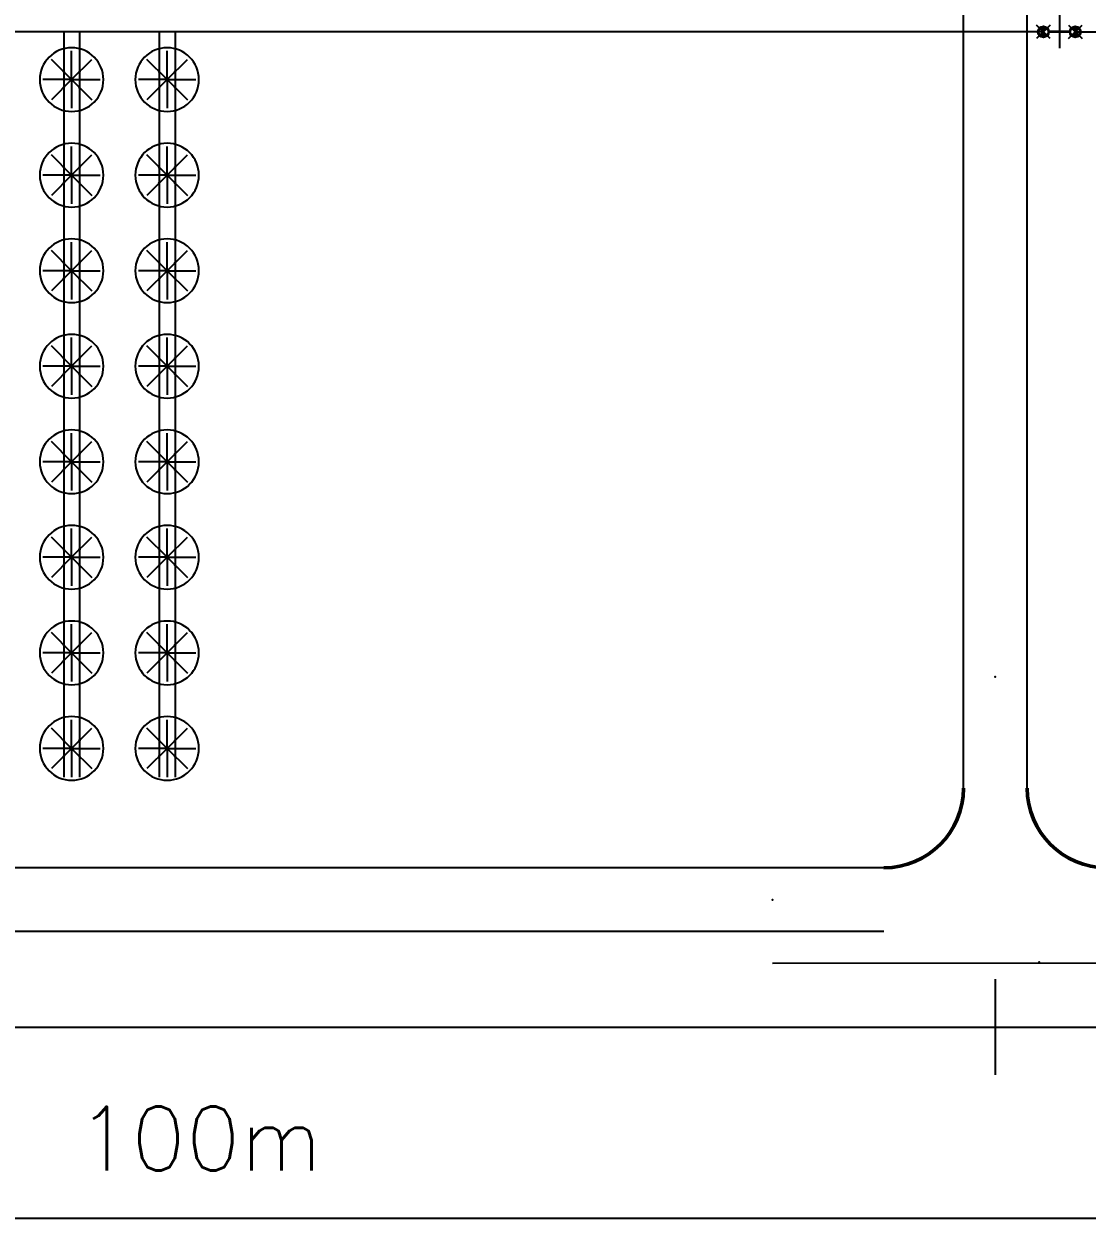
# Model space of a CAD drawing. Header units: metres. Extents: x -1021672 to -1021230, y -2826902 to -2826531.
# Drawn here: x -1021393.5 to -1021326.7, y -2826891.1 to -2826816.1 of the extents above; entities that cross this region are included whole.
import ezdxf
from ezdxf.enums import TextEntityAlignment as Align

# ---------------------------------------------------------------- set-up
doc = ezdxf.new("R2010")
doc.units = ezdxf.units.M
for name, color, linetype in [('C-BRDG-FOUNDATION', 2, 'Continuous'), ('DIMENSIONS', 2, 'Continuous'), ('IRRIG-LATERAL', 6, 'Continuous'), ('IRRIG-SUBMAIN', 5, 'Continuous'), ('IRRIG-VALVES', 3, 'Continuous'), ('PUMP-STATION-1', 40, 'Continuous'), ('TREES', 94, 'Continuous'), ('V-CTRL-BMRK', 150, 'Continuous')]:
    doc.layers.add(name, color=color, linetype=linetype)
doc.styles.get("Standard").update_dxf_attribs({"font": 'simplex.shx'})

# ---------------------------------------------------------------- blocks, each defined once
blk = doc.blocks.new('*U68')
blk.add_line((4000, -14000), (4000, 14000))
at = {"color": 2, "lineweight": 50}
for centre, start, end in [((-7000, 7000), 270, 0), ((-7000, -7000), 0, 90)]:
    blk.add_arc(centre, 5000, start, end, dxfattribs=at)
for p in [(0, 14000), (-14000, 0), (3924, -2743)]:
    blk.add_point(p)
blk = doc.blocks.new('*U79')
for p, q in [((0, 2000), (149174, 2000)), ((0, -2000), (149174, -2000))]:
    blk.add_line(p, q)
blk = doc.blocks.new('*U75')
for p, q in [((0, 2000), (86000, 2000)), ((0, -2000), (86000, -2000))]:
    blk.add_line(p, q)
blk.add_point((86000, 0))
blk = doc.blocks.new('sub valve')
at = {"true_color": 0xf1eb1f}
h = blk.add_hatch(color=2, dxfattribs=at)
h.dxf.hatch_style = 1
h.paths.add_polyline_path([(-1021327.632, -2826720.405), (-1021327.667, -2826720.37, 0.198912), (-1021327.769, -2826720.617, 0.198912), (-1021327.667, -2826720.865), (-1021327.632, -2826720.829, -0.198912), (-1021327.719, -2826720.617, -0.198912)])
h.paths.add_polyline_path([(-1021327.207, -2826720.405), (-1021327.172, -2826720.37, 0.414214), (-1021327.667, -2826720.37), (-1021327.632, -2826720.405, -0.414214)])
h.paths.add_polyline_path([(-1021327.172, -2826720.865), (-1021327.207, -2826720.829, -0.414214), (-1021327.632, -2826720.829), (-1021327.667, -2826720.865, 0.414214)])
h.paths.add_polyline_path([(-1021327.069, -2826720.617, 0.198912), (-1021327.172, -2826720.37), (-1021327.207, -2826720.405, -0.198912), (-1021327.119, -2826720.617, -0.198912), (-1021327.207, -2826720.829), (-1021327.172, -2826720.865, 0.198912)])
h.paths.add_polyline_path([(-1021329.632, -2826720.405), (-1021329.667, -2826720.37, 0.198912), (-1021329.769, -2826720.617, 0.198912), (-1021329.667, -2826720.865), (-1021329.632, -2826720.829, -0.198912), (-1021329.719, -2826720.617, -0.198912)])
h.paths.add_polyline_path([(-1021329.207, -2826720.405), (-1021329.172, -2826720.37, 0.414214), (-1021329.667, -2826720.37), (-1021329.632, -2826720.405, -0.414214)])
h.paths.add_polyline_path([(-1021329.172, -2826720.37), (-1021329.207, -2826720.405, -0.198912), (-1021329.119, -2826720.617, -0.198912), (-1021329.207, -2826720.829), (-1021329.172, -2826720.865, 0.198912), (-1021329.069, -2826720.617, 0.198912)])
h.paths.add_polyline_path([(-1021329.172, -2826720.865), (-1021329.207, -2826720.829, -0.414214), (-1021329.632, -2826720.829), (-1021329.667, -2826720.865, 0.414214)])
at = {"true_color": 0xc7c8ca}
h = blk.add_hatch(color=9, dxfattribs=at)
h.dxf.hatch_style = 1
h.paths.add_polyline_path([(-1021327.769, -2826720.597), (-1021329.07, -2826720.597, -0.014294), (-1021329.069, -2826720.617, -0.014294), (-1021329.07, -2826720.637), (-1021327.769, -2826720.637, -0.014294), (-1021327.769, -2826720.617, -0.014294)])
at = {"layer": 'PUMP-STATION-1', "true_color": 0xd19cc7}
h = blk.add_hatch(color=9, dxfattribs=at)
h.dxf.hatch_style = 1
h.paths.add_polyline_path([(-1021329.207, -2826720.829), (-1021329.419, -2826720.617), (-1021329.632, -2826720.829, 0.414214)])
h.paths.add_polyline_path([(-1021329.632, -2826720.405), (-1021329.419, -2826720.617), (-1021329.207, -2826720.405, 0.414214)])
h = blk.add_hatch(color=9, dxfattribs=at)
h.dxf.hatch_style = 1
h.paths.add_polyline_path([(-1021327.207, -2826720.829), (-1021327.419, -2826720.617), (-1021327.632, -2826720.829, 0.414214)])
h.paths.add_polyline_path([(-1021327.632, -2826720.405), (-1021327.419, -2826720.617), (-1021327.207, -2826720.405, 0.414214)])
for p, q in [((-1021327.769, -2826720.597), (-1021329.069, -2826720.597)), ((-1021327.769, -2826720.637), (-1021329.069, -2826720.637))]:
    blk.add_line(p, q)
at = {"layer": 'IRRIG-VALVES'}
for p, q in [((-1021328.995, -2826721.041), (-1021329.844, -2826720.193)), ((-1021328.995, -2826720.193), (-1021329.844, -2826721.041)), ((-1021327.844, -2826721.041), (-1021326.995, -2826720.193)), ((-1021327.844, -2826720.193), (-1021326.995, -2826721.041))]:
    blk.add_line(p, q, dxfattribs=at)
for centre, radius in [((-1021329.419, -2826720.617), 0.35), ((-1021329.419, -2826720.617), 0.3), ((-1021327.419, -2826720.617), 0.35), ((-1021327.419, -2826720.617), 0.3)]:
    blk.add_circle(centre, radius, dxfattribs=at)
blk = doc.blocks.new('B1IR')
at = {"layer": 'IRRIG-LATERAL'}
blk.add_line((-1021327.419, -2826816.617), (-1021241.437, -2826816.617), dxfattribs=at)
at = {"layer": 'PUMP-STATION-1'}
blk.add_blockref('sub valve', (0, -96), dxfattribs=at)
blk = doc.blocks.new('MANGO_TREE')
at = {"layer": 'TREES'}
for q in [(0, 1.8), (-1.273, 1.273), (1.273, 1.273), (-1.8, 0), (-1.273, -1.273), (1.8, 0), (0, -1.8), (1.273, -1.273)]:
    blk.add_line((0, 0), q, dxfattribs=at)
blk.add_circle((0, 0), 2, dxfattribs=at)
blk = doc.blocks.new('dripper')
at = {"layer": 'PUMP-STATION-1', "true_color": 0x7aafdf}
h = blk.add_hatch(color=143, dxfattribs=at)
h.dxf.hatch_style = 1
h.paths.add_polyline_path([(-1021243.937, -2826723.087), (-1021243.937, -2826723.101), (-1021243.929, -2826723.109), (-1021243.921, -2826723.102)])
h.paths.add_polyline_path([(-1021243.921, -2826723.102), (-1021243.929, -2826723.109), (-1021243.92, -2826723.117), (-1021243.937, -2826723.133), (-1021243.937, -2826723.147), (-1021243.906, -2826723.117)])
h.paths.add_polyline_path([(-1021243.937, -2826723.133), (-1021243.945, -2826723.125), (-1021243.952, -2826723.132), (-1021243.937, -2826723.147)])
h.paths.add_polyline_path([(-1021243.953, -2826723.117), (-1021243.937, -2826723.101), (-1021243.937, -2826723.087), (-1021243.967, -2826723.117), (-1021243.952, -2826723.132), (-1021243.945, -2826723.125)])
at = {"layer": 'PUMP-STATION-1', "true_color": 0x22346e}
h = blk.add_hatch(color=159, dxfattribs=at)
h.dxf.hatch_style = 1
h.paths.add_polyline_path([(-1021243.937, -2826723.101), (-1021243.953, -2826723.117), (-1021243.945, -2826723.125), (-1021243.937, -2826723.117)])
h.paths.add_polyline_path([(-1021243.937, -2826723.101), (-1021243.937, -2826723.117), (-1021243.929, -2826723.109)])
h.paths.add_polyline_path([(-1021243.92, -2826723.117), (-1021243.929, -2826723.109), (-1021243.937, -2826723.117), (-1021243.937, -2826723.133)])
h.paths.add_polyline_path([(-1021243.937, -2826723.117), (-1021243.945, -2826723.125), (-1021243.937, -2826723.133)])
at = {"layer": 'PUMP-STATION-1', "flags": 128}
for points in [[(-1021243.906, -2826723.117), (-1021243.937, -2826723.087), (-1021243.967, -2826723.117), (-1021243.937, -2826723.147)], [(-1021243.92, -2826723.117), (-1021243.937, -2826723.101), (-1021243.953, -2826723.117), (-1021243.937, -2826723.133)]]:
    blk.add_lwpolyline(points, close=True, dxfattribs=at)
blk = doc.blocks.new('*U757')
at = {"layer": 'PUMP-STATION-1'}
blk.add_blockref('dripper', (1021243.937, 2826723.117), dxfattribs=at)
blk = doc.blocks.new('*U758')
at = {"layer": 'PUMP-STATION-1', "color": 0, "linetype": 'ByBlock', "lineweight": -2, "transparency": 16777216}
for p, rotation in [((-1021244.937, -2826723.117), 90.00000000000003), ((-1021244.937, -2826724.117), 180), ((-1021243.937, -2826724.117), 270)]:
    blk.add_blockref('*U757', p, dxfattribs=dict(at, rotation=rotation))
blk.add_blockref('*U757', (-1021243.937, -2826723.117), dxfattribs=at)
blk = doc.blocks.new('*U1033')
at = {"layer": 'PUMP-STATION-1'}
blk.add_blockref('dripper', (1021243.937, 2826723.117), dxfattribs=at)
blk = doc.blocks.new('*U1034')
at = {"layer": 'PUMP-STATION-1', "color": 0, "linetype": 'ByBlock', "lineweight": -2, "transparency": 16777216}
for p, rotation in [((-1021244.937, -2826723.117), 90.00000000000003), ((-1021244.937, -2826724.117), 180), ((-1021243.937, -2826724.117), 270)]:
    blk.add_blockref('*U1033', p, dxfattribs=dict(at, rotation=rotation))
blk.add_blockref('*U1033', (-1021243.937, -2826723.117), dxfattribs=at)
blk = doc.blocks.new('*U1035')
at = {"layer": 'PUMP-STATION-1'}
blk.add_blockref('dripper', (1021243.937, 2826723.117), dxfattribs=at)
blk = doc.blocks.new('*U1036')
at = {"layer": 'PUMP-STATION-1', "color": 0, "linetype": 'ByBlock', "lineweight": -2, "transparency": 16777216}
for p, rotation in [((-1021244.937, -2826723.117), 90.00000000000003), ((-1021244.937, -2826724.117), 180), ((-1021243.937, -2826724.117), 270)]:
    blk.add_blockref('*U1035', p, dxfattribs=dict(at, rotation=rotation))
blk.add_blockref('*U1035', (-1021243.937, -2826723.117), dxfattribs=at)
blk = doc.blocks.new('*U1037')
at = {"layer": 'PUMP-STATION-1'}
blk.add_blockref('dripper', (1021243.937, 2826723.117), dxfattribs=at)
blk = doc.blocks.new('*U1038')
at = {"layer": 'PUMP-STATION-1', "color": 0, "linetype": 'ByBlock', "lineweight": -2, "transparency": 16777216}
for p, rotation in [((-1021244.937, -2826723.117), 90.00000000000003), ((-1021244.937, -2826724.117), 180), ((-1021243.937, -2826724.117), 270)]:
    blk.add_blockref('*U1037', p, dxfattribs=dict(at, rotation=rotation))
blk.add_blockref('*U1037', (-1021243.937, -2826723.117), dxfattribs=at)
blk = doc.blocks.new('*U1039')
at = {"layer": 'PUMP-STATION-1'}
blk.add_blockref('dripper', (1021243.937, 2826723.117), dxfattribs=at)
blk = doc.blocks.new('*U1040')
at = {"layer": 'PUMP-STATION-1', "color": 0, "linetype": 'ByBlock', "lineweight": -2, "transparency": 16777216}
for p, rotation in [((-1021244.937, -2826723.117), 90.00000000000003), ((-1021244.937, -2826724.117), 180), ((-1021243.937, -2826724.117), 270)]:
    blk.add_blockref('*U1039', p, dxfattribs=dict(at, rotation=rotation))
blk.add_blockref('*U1039', (-1021243.937, -2826723.117), dxfattribs=at)
blk = doc.blocks.new('*U1041')
at = {"layer": 'PUMP-STATION-1'}
blk.add_blockref('dripper', (1021243.937, 2826723.117), dxfattribs=at)
blk = doc.blocks.new('*U1042')
at = {"layer": 'PUMP-STATION-1', "color": 0, "linetype": 'ByBlock', "lineweight": -2, "transparency": 16777216}
for p, rotation in [((-1021244.937, -2826723.117), 90.00000000000003), ((-1021244.937, -2826724.117), 180), ((-1021243.937, -2826724.117), 270)]:
    blk.add_blockref('*U1041', p, dxfattribs=dict(at, rotation=rotation))
blk.add_blockref('*U1041', (-1021243.937, -2826723.117), dxfattribs=at)
blk = doc.blocks.new('*U1073')
at = {"layer": 'PUMP-STATION-1'}
blk.add_blockref('dripper', (1021243.937, 2826723.117), dxfattribs=at)
blk = doc.blocks.new('*U1074')
at = {"layer": 'PUMP-STATION-1', "color": 0, "linetype": 'ByBlock', "lineweight": -2, "transparency": 16777216}
for p, rotation in [((-1021244.937, -2826723.117), 90.00000000000003), ((-1021244.937, -2826724.117), 180), ((-1021243.937, -2826724.117), 270)]:
    blk.add_blockref('*U1073', p, dxfattribs=dict(at, rotation=rotation))
blk.add_blockref('*U1073', (-1021243.937, -2826723.117), dxfattribs=at)
blk = doc.blocks.new('*U1075')
at = {"layer": 'PUMP-STATION-1'}
blk.add_blockref('dripper', (1021243.937, 2826723.117), dxfattribs=at)
blk = doc.blocks.new('*U1076')
at = {"layer": 'PUMP-STATION-1', "color": 0, "linetype": 'ByBlock', "lineweight": -2, "transparency": 16777216}
for p, rotation in [((-1021244.937, -2826723.117), 90.00000000000003), ((-1021244.937, -2826724.117), 180), ((-1021243.937, -2826724.117), 270)]:
    blk.add_blockref('*U1075', p, dxfattribs=dict(at, rotation=rotation))
blk.add_blockref('*U1075', (-1021243.937, -2826723.117), dxfattribs=at)
blk = doc.blocks.new('*U1059')
at = {"layer": 'PUMP-STATION-1'}
blk.add_blockref('dripper', (1021243.937, 2826723.117), dxfattribs=at)
blk = doc.blocks.new('*U1060')
at = {"layer": 'PUMP-STATION-1', "color": 0, "linetype": 'ByBlock', "lineweight": -2, "transparency": 16777216}
for p, rotation in [((-1021244.937, -2826723.117), 90.00000000000003), ((-1021244.937, -2826724.117), 180), ((-1021243.937, -2826724.117), 270)]:
    blk.add_blockref('*U1059', p, dxfattribs=dict(at, rotation=rotation))
blk.add_blockref('*U1059', (-1021243.937, -2826723.117), dxfattribs=at)
blk = doc.blocks.new('*U1061')
at = {"layer": 'PUMP-STATION-1'}
blk.add_blockref('dripper', (1021243.937, 2826723.117), dxfattribs=at)
blk = doc.blocks.new('*U1062')
at = {"layer": 'PUMP-STATION-1', "color": 0, "linetype": 'ByBlock', "lineweight": -2, "transparency": 16777216}
for p, rotation in [((-1021244.937, -2826723.117), 90.00000000000003), ((-1021244.937, -2826724.117), 180), ((-1021243.937, -2826724.117), 270)]:
    blk.add_blockref('*U1061', p, dxfattribs=dict(at, rotation=rotation))
blk.add_blockref('*U1061', (-1021243.937, -2826723.117), dxfattribs=at)
blk = doc.blocks.new('*U769')
at = {"layer": 'PUMP-STATION-1'}
blk.add_blockref('dripper', (1021243.937, 2826723.117), dxfattribs=at)
blk = doc.blocks.new('*U770')
at = {"layer": 'PUMP-STATION-1', "color": 0, "linetype": 'ByBlock', "lineweight": -2, "transparency": 16777216}
for p, rotation in [((-1021244.937, -2826723.117), 90.00000000000003), ((-1021244.937, -2826724.117), 180), ((-1021243.937, -2826724.117), 270)]:
    blk.add_blockref('*U769', p, dxfattribs=dict(at, rotation=rotation))
blk.add_blockref('*U769', (-1021243.937, -2826723.117), dxfattribs=at)
blk = doc.blocks.new('*U771')
at = {"layer": 'PUMP-STATION-1'}
blk.add_blockref('dripper', (1021243.937, 2826723.117), dxfattribs=at)
blk = doc.blocks.new('*U772')
at = {"layer": 'PUMP-STATION-1', "color": 0, "linetype": 'ByBlock', "lineweight": -2, "transparency": 16777216}
for p, rotation in [((-1021244.937, -2826723.117), 90.00000000000003), ((-1021244.937, -2826724.117), 180), ((-1021243.937, -2826724.117), 270)]:
    blk.add_blockref('*U771', p, dxfattribs=dict(at, rotation=rotation))
blk.add_blockref('*U771', (-1021243.937, -2826723.117), dxfattribs=at)
blk = doc.blocks.new('*U773')
at = {"layer": 'PUMP-STATION-1'}
blk.add_blockref('dripper', (1021243.937, 2826723.117), dxfattribs=at)
blk = doc.blocks.new('*U774')
at = {"layer": 'PUMP-STATION-1', "color": 0, "linetype": 'ByBlock', "lineweight": -2, "transparency": 16777216}
for p, rotation in [((-1021244.937, -2826723.117), 90.00000000000003), ((-1021244.937, -2826724.117), 180), ((-1021243.937, -2826724.117), 270)]:
    blk.add_blockref('*U773', p, dxfattribs=dict(at, rotation=rotation))
blk.add_blockref('*U773', (-1021243.937, -2826723.117), dxfattribs=at)
blk = doc.blocks.new('*U775')
at = {"layer": 'PUMP-STATION-1'}
blk.add_blockref('dripper', (1021243.937, 2826723.117), dxfattribs=at)
blk = doc.blocks.new('*U776')
at = {"layer": 'PUMP-STATION-1', "color": 0, "linetype": 'ByBlock', "lineweight": -2, "transparency": 16777216}
for p, rotation in [((-1021244.937, -2826723.117), 90.00000000000003), ((-1021244.937, -2826724.117), 180), ((-1021243.937, -2826724.117), 270)]:
    blk.add_blockref('*U775', p, dxfattribs=dict(at, rotation=rotation))
blk.add_blockref('*U775', (-1021243.937, -2826723.117), dxfattribs=at)
blk = doc.blocks.new('*U777')
at = {"layer": 'PUMP-STATION-1'}
blk.add_blockref('dripper', (1021243.937, 2826723.117), dxfattribs=at)
blk = doc.blocks.new('*U778')
at = {"layer": 'PUMP-STATION-1', "color": 0, "linetype": 'ByBlock', "lineweight": -2, "transparency": 16777216}
for p, rotation in [((-1021244.937, -2826723.117), 90.00000000000003), ((-1021244.937, -2826724.117), 180), ((-1021243.937, -2826724.117), 270)]:
    blk.add_blockref('*U777', p, dxfattribs=dict(at, rotation=rotation))
blk.add_blockref('*U777', (-1021243.937, -2826723.117), dxfattribs=at)
blk = doc.blocks.new('*U759')
at = {"layer": 'PUMP-STATION-1'}
blk.add_blockref('dripper', (1021243.937, 2826723.117), dxfattribs=at)
blk = doc.blocks.new('*U760')
at = {"layer": 'PUMP-STATION-1', "color": 0, "linetype": 'ByBlock', "lineweight": -2, "transparency": 16777216}
for p, rotation in [((-1021244.937, -2826723.117), 90.00000000000003), ((-1021244.937, -2826724.117), 180), ((-1021243.937, -2826724.117), 270)]:
    blk.add_blockref('*U759', p, dxfattribs=dict(at, rotation=rotation))
blk.add_blockref('*U759', (-1021243.937, -2826723.117), dxfattribs=at)
blk = doc.blocks.new('B2')
at = {"layer": 'IRRIG-LATERAL'}
blk.add_line((-1021329.419, -2826816.617), (-1021425.437, -2826816.617), dxfattribs=at)
at = {"layer": 'V-CTRL-BMRK'}
for p, q in [((-1021390.969, -2826816.617), (-1021390.969, -2826863.417)), ((-1021389.969, -2826816.617), (-1021389.969, -2826863.417)), ((-1021384.969, -2826816.617), (-1021384.969, -2826863.417)), ((-1021383.969, -2826816.617), (-1021383.969, -2826863.417))]:
    blk.add_line(p, q, dxfattribs=at)
at = {"xscale": -1}
for p in [(-1021390.469, -2826819.617), (-1021384.469, -2826819.617), (-1021390.469, -2826825.617), (-1021384.469, -2826825.617), (-1021390.469, -2826831.617), (-1021384.469, -2826831.617), (-1021390.469, -2826837.617), (-1021384.469, -2826837.617), (-1021390.469, -2826843.617), (-1021384.469, -2826843.617), (-1021390.469, -2826849.617), (-1021384.469, -2826849.617), (-1021390.469, -2826855.617), (-1021384.469, -2826855.617), (-1021390.469, -2826861.617), (-1021384.469, -2826861.617)]:
    blk.add_blockref('MANGO_TREE', p, dxfattribs=at)
at = {"layer": 'PUMP-STATION-1', "xscale": -1}
for name, p in [('*U758', (-2042634.906, -96)), ('*U1060', (-2042628.906, -96)), ('*U1034', (-2042634.906, -102)), ('*U1062', (-2042628.906, -102)), ('*U1036', (-2042634.906, -108)), ('*U770', (-2042628.906, -108)), ('*U1038', (-2042634.906, -114)), ('*U772', (-2042628.906, -114)), ('*U1040', (-2042634.906, -120)), ('*U774', (-2042628.906, -120)), ('*U1042', (-2042634.906, -126)), ('*U776', (-2042628.906, -126)), ('*U1074', (-2042634.906, -132)), ('*U778', (-2042628.906, -132)), ('*U1076', (-2042634.906, -138)), ('*U760', (-2042628.906, -138))]:
    blk.add_blockref(name, p, dxfattribs=at)

msp = doc.modelspace()

# ---------------------------------------------------------------- linework, layer by layer
at = {"layer": 'DIMENSIONS'}
for p, q in [((-1021332.437, -2826882.116), (-1021332.437, -2826876.116)), ((-1021332.437, -2826882.116), (-1021332.437, -2826876.116)), ((-1021432.437, -2826879.116), (-1021332.437, -2826879.116)), ((-1021332.437, -2826879.116), (-1021232.437, -2826879.116)), ((-1021632.437, -2826891.116), (-1021232.437, -2826891.116))]:
    msp.add_line(p, q, dxfattribs=at)
at = {"layer": 'IRRIG-SUBMAIN'}
msp.add_line((-1021328.419, -2826704.117), (-1021328.419, -2826817.647), dxfattribs=at)

# ---------------------------------------------------------------- block references
at = {"xscale": -0.001, "yscale": 0.001, "zscale": 0.001, "rotation": 90.01672261584984}
msp.add_blockref('*U68', (-1021332.437, -2826871.117), dxfattribs=at)
at = {"layer": 'C-BRDG-FOUNDATION', "color": 2, "lineweight": 50, "xscale": 0.001, "yscale": 0.001, "zscale": 0.001}
for name, p, rotation in [('*U79', (-1021332.436, -2826864.29), 90.00000000000003), ('*U75', (-1021339.437, -2826871.115), 180)]:
    msp.add_blockref(name, p, dxfattribs=dict(at, rotation=rotation))
at = {"layer": 'PUMP-STATION-1'}
for name in ['B2', 'B1IR']:
    msp.add_blockref(name, (0, 0), dxfattribs=at)

# ---------------------------------------------------------------- texts
at = {"layer": 'DIMENSIONS'}
msp.add_text('100m', height=4, dxfattribs=at).set_placement((-1021382.437, -2826886.116), align=Align.MIDDLE_CENTER)

doc.saveas('drawing.dxf')
